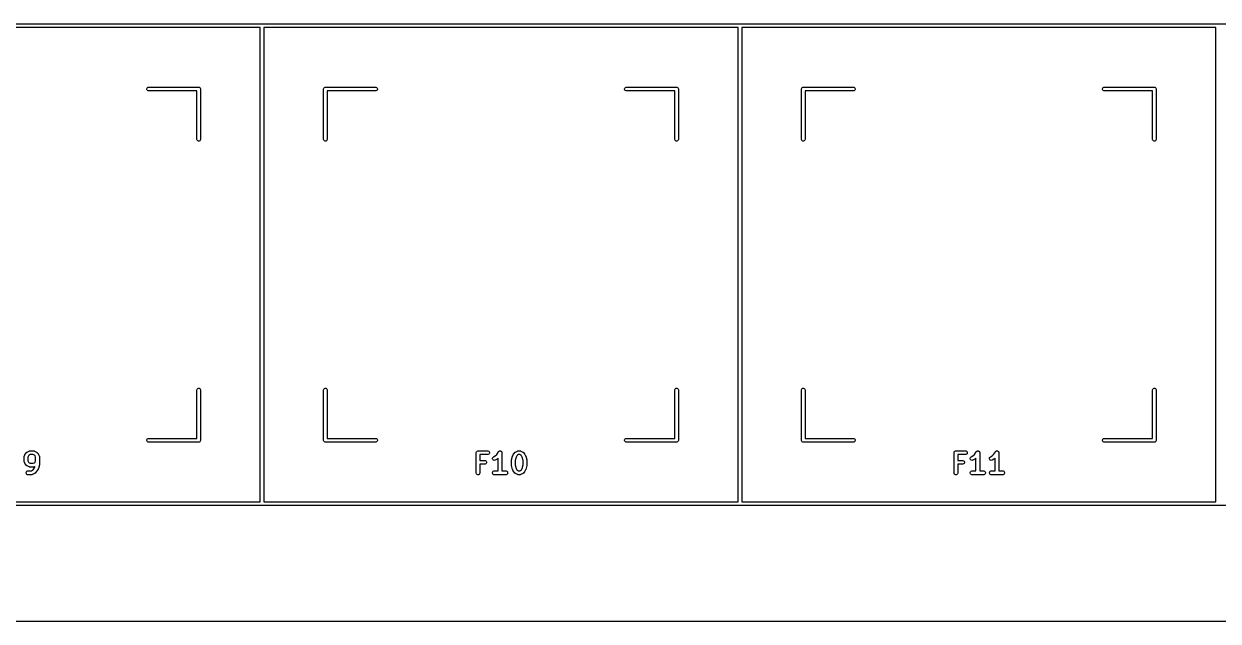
# Model space of a CAD drawing. Extents: x 48 to 353, y -180 to -61.
# Drawn here: x 229.55 to 277.17, y -84.45 to -60.64 of the extents above; entities that cross this region are included whole.
import ezdxf

# ---------------------------------------------------------------- set-up
doc = ezdxf.new("R2010")
doc.units = 0
doc.layers.add('BLACK', color=7, linetype='CONTINUOUS')

msp = doc.modelspace()

# ---------------------------------------------------------------- linework, layer by layer
at = {"layer": 'BLACK', "linetype": 'CONTINUOUS'}
for p, q in [((220, -60.6375), (239.05, -60.6375)), ((238.975, -60.7875), (220.075, -60.7875)), ((238.975, -79.6875), (238.975, -60.7875)), ((239.05, -60.6375), (258.1, -60.6375)), ((239.125, -60.7875), (239.125, -79.6875)), ((258.025, -60.7875), (239.125, -60.7875)), ((258.025, -79.6875), (258.025, -60.7875)), ((258.1, -60.6375), (277.15, -60.6375)), ((258.175, -60.7875), (258.175, -79.6875)), ((277.075, -60.7875), (258.175, -60.7875)), ((277.075, -79.6875), (277.075, -60.7875)), ((277.15, -60.6375), (296.2, -60.6375)), ((234.451441, -63.222868), (234.46264, -63.195832)), ((234.451441, -63.252132), (234.451441, -63.222868)), ((234.46264, -63.279168), (234.451441, -63.252132)), ((234.46264, -63.195832), (234.483332, -63.17514)), ((234.483332, -63.29986), (234.46264, -63.279168)), ((234.483332, -63.17514), (234.510368, -63.163941)), ((234.510368, -63.311059), (234.483332, -63.29986)), ((234.510368, -63.163941), (234.525, -63.1625)), ((234.525, -63.3125), (234.510368, -63.311059)), ((234.525, -63.1625), (236.525, -63.1625)), ((236.45, -63.3125), (234.525, -63.3125)), ((236.45, -65.2375), (236.45, -63.3125)), ((236.525, -63.1625), (236.539632, -63.163941)), ((236.539632, -63.163941), (236.566668, -63.17514)), ((236.566668, -63.17514), (236.58736, -63.195832)), ((236.58736, -63.195832), (236.598559, -63.222868)), ((236.598559, -63.222868), (236.6, -63.2375)), ((236.6, -63.2375), (236.6, -65.2375)), ((241.5, -63.2375), (241.501441, -63.222868)), ((241.5, -65.2375), (241.5, -63.2375)), ((241.501441, -63.222868), (241.51264, -63.195832)), ((241.51264, -63.195832), (241.533332, -63.17514)), ((241.533332, -63.17514), (241.560368, -63.163941)), ((241.560368, -63.163941), (241.575, -63.1625)), ((241.575, -63.1625), (243.575, -63.1625)), ((243.575, -63.3125), (241.65, -63.3125)), ((241.65, -63.3125), (241.65, -65.2375)), ((243.575, -63.1625), (243.589632, -63.163941)), ((243.589632, -63.311059), (243.575, -63.3125)), ((243.589632, -63.163941), (243.616668, -63.17514)), ((243.616668, -63.29986), (243.589632, -63.311059)), ((243.616668, -63.17514), (243.63736, -63.195832)), ((243.63736, -63.279168), (243.616668, -63.29986)), ((243.63736, -63.195832), (243.648559, -63.222868)), ((243.648559, -63.252132), (243.63736, -63.279168)), ((243.648559, -63.222868), (243.648559, -63.252132)), ((253.501441, -63.222868), (253.51264, -63.195832)), ((253.501441, -63.252132), (253.501441, -63.222868)), ((253.51264, -63.279168), (253.501441, -63.252132)), ((253.51264, -63.195832), (253.533332, -63.17514)), ((253.533332, -63.29986), (253.51264, -63.279168)), ((253.533332, -63.17514), (253.560368, -63.163941)), ((253.560368, -63.311059), (253.533332, -63.29986)), ((253.560368, -63.163941), (253.575, -63.1625)), ((253.575, -63.3125), (253.560368, -63.311059)), ((253.575, -63.1625), (255.575, -63.1625)), ((255.5, -63.3125), (253.575, -63.3125)), ((255.5, -65.2375), (255.5, -63.3125)), ((255.575, -63.1625), (255.589632, -63.163941)), ((255.589632, -63.163941), (255.616668, -63.17514)), ((255.616668, -63.17514), (255.63736, -63.195832)), ((255.63736, -63.195832), (255.648559, -63.222868)), ((255.648559, -63.222868), (255.65, -63.2375)), ((255.65, -63.2375), (255.65, -65.2375)), ((260.55, -63.2375), (260.551441, -63.222868)), ((260.55, -65.2375), (260.55, -63.2375)), ((260.551441, -63.222868), (260.56264, -63.195832)), ((260.56264, -63.195832), (260.583332, -63.17514)), ((260.583332, -63.17514), (260.610368, -63.163941)), ((260.610368, -63.163941), (260.625, -63.1625)), ((260.625, -63.1625), (262.625, -63.1625)), ((262.625, -63.3125), (260.7, -63.3125)), ((260.7, -63.3125), (260.7, -65.2375)), ((262.625, -63.1625), (262.639632, -63.163941)), ((262.639632, -63.311059), (262.625, -63.3125)), ((262.639632, -63.163941), (262.666668, -63.17514)), ((262.666668, -63.29986), (262.639632, -63.311059)), ((262.666668, -63.17514), (262.68736, -63.195832)), ((262.68736, -63.279168), (262.666668, -63.29986)), ((262.68736, -63.195832), (262.698559, -63.222868)), ((262.698559, -63.252132), (262.68736, -63.279168)), ((262.698559, -63.222868), (262.698559, -63.252132)), ((272.551441, -63.222868), (272.56264, -63.195832)), ((272.551441, -63.252132), (272.551441, -63.222868)), ((272.56264, -63.279168), (272.551441, -63.252132)), ((272.56264, -63.195832), (272.583332, -63.17514)), ((272.583332, -63.29986), (272.56264, -63.279168)), ((272.583332, -63.17514), (272.610368, -63.163941)), ((272.610368, -63.311059), (272.583332, -63.29986)), ((272.610368, -63.163941), (272.625, -63.1625)), ((272.625, -63.3125), (272.610368, -63.311059)), ((272.625, -63.1625), (274.625, -63.1625)), ((274.55, -63.3125), (272.625, -63.3125)), ((274.55, -65.2375), (274.55, -63.3125)), ((274.625, -63.1625), (274.639632, -63.163941)), ((274.639632, -63.163941), (274.666668, -63.17514)), ((274.666668, -63.17514), (274.68736, -63.195832)), ((274.68736, -63.195832), (274.698559, -63.222868)), ((274.698559, -63.222868), (274.7, -63.2375)), ((274.7, -63.2375), (274.7, -65.2375)), ((236.451441, -65.252132), (236.45, -65.2375)), ((236.46264, -65.279168), (236.451441, -65.252132)), ((236.483332, -65.29986), (236.46264, -65.279168)), ((236.510368, -65.311059), (236.483332, -65.29986)), ((236.539632, -65.311059), (236.510368, -65.311059)), ((236.566668, -65.29986), (236.539632, -65.311059)), ((236.58736, -65.279168), (236.566668, -65.29986)), ((236.598559, -65.252132), (236.58736, -65.279168)), ((236.6, -65.2375), (236.598559, -65.252132)), ((241.501441, -65.252132), (241.5, -65.2375)), ((241.51264, -65.279168), (241.501441, -65.252132)), ((241.533332, -65.29986), (241.51264, -65.279168)), ((241.560368, -65.311059), (241.533332, -65.29986)), ((241.589632, -65.311059), (241.560368, -65.311059)), ((241.616668, -65.29986), (241.589632, -65.311059)), ((241.63736, -65.279168), (241.616668, -65.29986)), ((241.648559, -65.252132), (241.63736, -65.279168)), ((241.65, -65.2375), (241.648559, -65.252132)), ((255.501441, -65.252132), (255.5, -65.2375)), ((255.51264, -65.279168), (255.501441, -65.252132)), ((255.533332, -65.29986), (255.51264, -65.279168)), ((255.560368, -65.311059), (255.533332, -65.29986)), ((255.589632, -65.311059), (255.560368, -65.311059)), ((255.616668, -65.29986), (255.589632, -65.311059)), ((255.63736, -65.279168), (255.616668, -65.29986)), ((255.648559, -65.252132), (255.63736, -65.279168)), ((255.65, -65.2375), (255.648559, -65.252132)), ((260.551441, -65.252132), (260.55, -65.2375)), ((260.56264, -65.279168), (260.551441, -65.252132)), ((260.583332, -65.29986), (260.56264, -65.279168)), ((260.610368, -65.311059), (260.583332, -65.29986)), ((260.639632, -65.311059), (260.610368, -65.311059)), ((260.666668, -65.29986), (260.639632, -65.311059)), ((260.68736, -65.279168), (260.666668, -65.29986)), ((260.698559, -65.252132), (260.68736, -65.279168)), ((260.7, -65.2375), (260.698559, -65.252132)), ((274.551441, -65.252132), (274.55, -65.2375)), ((274.56264, -65.279168), (274.551441, -65.252132)), ((274.583332, -65.29986), (274.56264, -65.279168)), ((274.610368, -65.311059), (274.583332, -65.29986)), ((274.639632, -65.311059), (274.610368, -65.311059)), ((274.666668, -65.29986), (274.639632, -65.311059)), ((274.68736, -65.279168), (274.666668, -65.29986)), ((274.698559, -65.252132), (274.68736, -65.279168)), ((274.7, -65.2375), (274.698559, -65.252132)), ((236.45, -75.2375), (236.451441, -75.222868)), ((236.451441, -75.222868), (236.46264, -75.195832)), ((236.46264, -75.195832), (236.483332, -75.17514)), ((236.483332, -75.17514), (236.510368, -75.163941)), ((236.510368, -75.163941), (236.539632, -75.163941)), ((236.539632, -75.163941), (236.566668, -75.17514)), ((236.566668, -75.17514), (236.58736, -75.195832)), ((236.58736, -75.195832), (236.598559, -75.222868)), ((236.598559, -75.222868), (236.6, -75.2375)), ((241.5, -75.2375), (241.501441, -75.222868)), ((241.501441, -75.222868), (241.51264, -75.195832)), ((241.51264, -75.195832), (241.533332, -75.17514)), ((241.533332, -75.17514), (241.560368, -75.163941)), ((241.560368, -75.163941), (241.589632, -75.163941)), ((241.589632, -75.163941), (241.616668, -75.17514)), ((241.616668, -75.17514), (241.63736, -75.195832)), ((241.63736, -75.195832), (241.648559, -75.222868)), ((241.648559, -75.222868), (241.65, -75.2375)), ((255.5, -75.2375), (255.501441, -75.222868)), ((255.501441, -75.222868), (255.51264, -75.195832)), ((255.51264, -75.195832), (255.533332, -75.17514)), ((255.533332, -75.17514), (255.560368, -75.163941)), ((255.560368, -75.163941), (255.589632, -75.163941)), ((255.589632, -75.163941), (255.616668, -75.17514)), ((255.616668, -75.17514), (255.63736, -75.195832)), ((255.63736, -75.195832), (255.648559, -75.222868)), ((255.648559, -75.222868), (255.65, -75.2375)), ((260.55, -75.2375), (260.551441, -75.222868)), ((260.551441, -75.222868), (260.56264, -75.195832)), ((260.56264, -75.195832), (260.583332, -75.17514)), ((260.583332, -75.17514), (260.610368, -75.163941)), ((260.610368, -75.163941), (260.639632, -75.163941)), ((260.639632, -75.163941), (260.666668, -75.17514)), ((260.666668, -75.17514), (260.68736, -75.195832)), ((260.68736, -75.195832), (260.698559, -75.222868)), ((260.698559, -75.222868), (260.7, -75.2375)), ((274.55, -75.2375), (274.551441, -75.222868)), ((274.551441, -75.222868), (274.56264, -75.195832)), ((274.56264, -75.195832), (274.583332, -75.17514)), ((274.583332, -75.17514), (274.610368, -75.163941)), ((274.610368, -75.163941), (274.639632, -75.163941)), ((274.639632, -75.163941), (274.666668, -75.17514)), ((274.666668, -75.17514), (274.68736, -75.195832)), ((274.68736, -75.195832), (274.698559, -75.222868)), ((274.698559, -75.222868), (274.7, -75.2375)), ((236.45, -77.1625), (236.45, -75.2375)), ((236.6, -75.2375), (236.6, -77.2375)), ((241.5, -77.2375), (241.5, -75.2375)), ((241.65, -75.2375), (241.65, -77.1625)), ((255.5, -77.1625), (255.5, -75.2375)), ((255.65, -75.2375), (255.65, -77.2375)), ((260.55, -77.2375), (260.55, -75.2375)), ((260.7, -75.2375), (260.7, -77.1625)), ((274.55, -77.1625), (274.55, -75.2375)), ((274.7, -75.2375), (274.7, -77.2375)), ((234.451441, -77.222868), (234.46264, -77.195832)), ((234.451441, -77.252132), (234.451441, -77.222868)), ((234.46264, -77.279168), (234.451441, -77.252132)), ((234.46264, -77.195832), (234.483332, -77.17514)), ((234.483332, -77.29986), (234.46264, -77.279168)), ((234.483332, -77.17514), (234.510368, -77.163941)), ((234.510368, -77.311059), (234.483332, -77.29986)), ((234.510368, -77.163941), (234.525, -77.1625)), ((234.525, -77.3125), (234.510368, -77.311059)), ((234.525, -77.1625), (236.45, -77.1625)), ((236.525, -77.3125), (234.525, -77.3125)), ((236.539632, -77.311059), (236.525, -77.3125)), ((236.566668, -77.29986), (236.539632, -77.311059)), ((236.58736, -77.279168), (236.566668, -77.29986)), ((236.598559, -77.252132), (236.58736, -77.279168)), ((236.6, -77.2375), (236.598559, -77.252132)), ((241.501441, -77.252132), (241.5, -77.2375)), ((241.51264, -77.279168), (241.501441, -77.252132)), ((241.533332, -77.29986), (241.51264, -77.279168)), ((241.560368, -77.311059), (241.533332, -77.29986)), ((241.575, -77.3125), (241.560368, -77.311059)), ((243.575, -77.3125), (241.575, -77.3125)), ((241.65, -77.1625), (243.575, -77.1625)), ((243.575, -77.1625), (243.589632, -77.163941)), ((243.589632, -77.311059), (243.575, -77.3125)), ((243.589632, -77.163941), (243.616668, -77.17514)), ((243.616668, -77.29986), (243.589632, -77.311059)), ((243.616668, -77.17514), (243.63736, -77.195832)), ((243.63736, -77.279168), (243.616668, -77.29986)), ((243.63736, -77.195832), (243.648559, -77.222868)), ((243.648559, -77.252132), (243.63736, -77.279168)), ((243.648559, -77.222868), (243.648559, -77.252132)), ((253.501441, -77.222868), (253.51264, -77.195832)), ((253.501441, -77.252132), (253.501441, -77.222868)), ((253.51264, -77.279168), (253.501441, -77.252132)), ((253.51264, -77.195832), (253.533332, -77.17514)), ((253.533332, -77.29986), (253.51264, -77.279168)), ((253.533332, -77.17514), (253.560368, -77.163941)), ((253.560368, -77.311059), (253.533332, -77.29986)), ((253.560368, -77.163941), (253.575, -77.1625)), ((253.575, -77.3125), (253.560368, -77.311059)), ((253.575, -77.1625), (255.5, -77.1625)), ((255.575, -77.3125), (253.575, -77.3125)), ((255.589632, -77.311059), (255.575, -77.3125)), ((255.616668, -77.29986), (255.589632, -77.311059)), ((255.63736, -77.279168), (255.616668, -77.29986)), ((255.648559, -77.252132), (255.63736, -77.279168)), ((255.65, -77.2375), (255.648559, -77.252132)), ((260.551441, -77.252132), (260.55, -77.2375)), ((260.56264, -77.279168), (260.551441, -77.252132)), ((260.583332, -77.29986), (260.56264, -77.279168)), ((260.610368, -77.311059), (260.583332, -77.29986)), ((260.625, -77.3125), (260.610368, -77.311059)), ((262.625, -77.3125), (260.625, -77.3125)), ((260.7, -77.1625), (262.625, -77.1625)), ((262.625, -77.1625), (262.639632, -77.163941)), ((262.639632, -77.311059), (262.625, -77.3125)), ((262.639632, -77.163941), (262.666668, -77.17514)), ((262.666668, -77.29986), (262.639632, -77.311059)), ((262.666668, -77.17514), (262.68736, -77.195832)), ((262.68736, -77.279168), (262.666668, -77.29986)), ((262.68736, -77.195832), (262.698559, -77.222868)), ((262.698559, -77.252132), (262.68736, -77.279168)), ((262.698559, -77.222868), (262.698559, -77.252132)), ((272.551441, -77.222868), (272.56264, -77.195832)), ((272.551441, -77.252132), (272.551441, -77.222868)), ((272.56264, -77.279168), (272.551441, -77.252132)), ((272.56264, -77.195832), (272.583332, -77.17514)), ((272.583332, -77.29986), (272.56264, -77.279168)), ((272.583332, -77.17514), (272.610368, -77.163941)), ((272.610368, -77.311059), (272.583332, -77.29986)), ((272.610368, -77.163941), (272.625, -77.1625)), ((272.625, -77.3125), (272.610368, -77.311059)), ((272.625, -77.1625), (274.55, -77.1625)), ((274.625, -77.3125), (272.625, -77.3125)), ((274.639632, -77.311059), (274.625, -77.3125)), ((274.666668, -77.29986), (274.639632, -77.311059)), ((274.68736, -77.279168), (274.666668, -77.29986)), ((274.698559, -77.252132), (274.68736, -77.279168)), ((274.7, -77.2375), (274.698559, -77.252132)), ((229.564285, -77.889676), (229.565726, -77.875044)), ((229.564285, -78.080152), (229.564285, -77.889676)), ((229.565726, -78.094784), (229.564285, -78.080152)), ((229.565726, -77.875044), (229.566756, -77.872555)), ((229.566756, -77.872555), (229.566948, -77.869866)), ((229.566948, -77.869866), (229.572203, -77.856135)), ((229.572203, -77.856135), (229.610299, -77.779944)), ((229.610299, -77.779944), (229.614262, -77.773647)), ((229.614262, -77.773647), (229.615021, -77.771817)), ((229.615021, -77.771817), (229.616712, -77.769755)), ((229.616712, -77.769755), (229.618132, -77.767501)), ((229.618132, -77.767501), (229.619627, -77.766204)), ((229.619627, -77.766204), (229.624348, -77.760452)), ((229.624348, -77.760452), (229.662443, -77.722357)), ((229.662443, -77.722357), (229.668192, -77.717638)), ((229.668192, -77.717638), (229.669492, -77.71614)), ((229.669492, -77.71614), (229.671751, -77.714718)), ((229.671751, -77.714718), (229.673808, -77.71303)), ((229.673808, -77.71303), (229.675635, -77.712272)), ((229.675635, -77.712272), (229.681935, -77.708308)), ((229.681935, -77.708308), (229.758125, -77.670213)), ((229.73902, -77.857911), (229.714285, -77.907381)), ((229.714285, -77.907381), (229.714285, -78.062446)), ((229.714285, -78.062446), (229.739019, -78.111914)), ((229.759903, -77.837029), (229.73902, -77.857911)), ((229.758125, -77.670213), (229.771857, -77.664958)), ((229.809371, -77.812295), (229.759903, -77.837029)), ((229.771857, -77.664958), (229.774544, -77.664767)), ((229.774544, -77.664767), (229.777034, -77.663736)), ((229.777034, -77.663736), (229.791666, -77.662295)), ((229.791666, -77.662295), (229.944047, -77.662295)), ((229.926342, -77.812295), (229.809371, -77.812295)), ((229.975811, -77.837029), (229.926342, -77.812295)), ((229.944047, -77.662295), (229.958679, -77.663736)), ((229.958679, -77.663736), (229.961168, -77.664767)), ((229.961168, -77.664767), (229.963856, -77.664958)), ((229.963856, -77.664958), (229.977588, -77.670213)), ((229.996693, -77.857911), (229.975811, -77.837029)), ((229.977588, -77.670213), (230.053779, -77.708308)), ((230.021428, -77.90738), (229.996693, -77.857911)), ((229.996693, -78.111915), (230.021428, -78.062447)), ((230.021428, -78.062447), (230.021428, -77.90738)), ((230.053779, -77.708308), (230.060078, -77.712272)), ((230.060078, -77.712272), (230.061906, -77.71303)), ((230.061906, -77.71303), (230.063962, -77.714718)), ((230.063962, -77.714718), (230.066222, -77.71614)), ((230.066222, -77.71614), (230.067521, -77.717638)), ((230.067521, -77.717638), (230.073271, -77.722357)), ((230.073271, -77.722357), (230.111366, -77.760452)), ((230.111366, -77.760452), (230.116084, -77.766201)), ((230.116084, -77.766201), (230.117583, -77.767501)), ((230.117583, -77.767501), (230.119004, -77.76976)), ((230.119004, -77.76976), (230.120693, -77.771817)), ((230.120693, -77.771817), (230.12145, -77.773644)), ((230.12145, -77.773644), (230.125415, -77.779944)), ((230.125415, -77.779944), (230.16351, -77.856135)), ((230.16351, -77.856135), (230.168765, -77.869867)), ((230.168765, -77.869867), (230.168955, -77.872554)), ((230.168955, -77.872554), (230.169987, -77.875044)), ((230.169987, -77.875044), (230.171428, -77.889676)), ((230.171428, -77.889676), (230.171428, -78.194438)), ((247.585714, -77.737295), (247.587155, -77.722663)), ((247.585714, -78.537295), (247.585714, -77.737295)), ((247.587155, -77.722663), (247.598354, -77.695627)), ((247.598354, -77.695627), (247.619046, -77.674935)), ((247.619046, -77.674935), (247.646082, -77.663736)), ((247.646082, -77.663736), (247.660714, -77.662295)), ((247.660714, -77.662295), (248.041666, -77.662295)), ((248.041666, -77.812295), (247.735714, -77.812295)), ((247.735714, -77.812295), (247.735714, -78.043247)), ((247.735714, -78.043247), (247.92738, -78.043247)), ((247.92738, -78.043247), (247.942012, -78.044688)), ((247.942012, -78.044688), (247.969048, -78.055887)), ((247.969048, -78.055887), (247.98974, -78.076579)), ((247.98974, -78.076579), (248.000939, -78.103615)), ((248.041666, -77.662295), (248.056298, -77.663736)), ((248.056298, -77.810854), (248.041666, -77.812295)), ((248.056298, -77.663736), (248.083334, -77.674935)), ((248.083334, -77.799655), (248.056298, -77.810854)), ((248.083334, -77.674935), (248.104026, -77.695627)), ((248.104026, -77.778963), (248.083334, -77.799655)), ((248.104026, -77.695627), (248.115225, -77.722663)), ((248.115225, -77.751927), (248.104026, -77.778963)), ((248.115225, -77.722663), (248.115225, -77.751927)), ((248.233921, -77.956485), (248.243175, -77.928724)), ((248.235995, -77.985675), (248.233921, -77.956485)), ((248.249082, -78.01185), (248.235995, -77.985675)), ((248.243175, -77.928724), (248.262348, -77.906616)), ((248.27119, -78.031023), (248.249082, -78.01185)), ((248.262348, -77.906616), (248.274791, -77.898784)), ((248.298951, -78.040277), (248.27119, -78.031023)), ((248.274791, -77.898784), (248.340095, -77.866131)), ((248.328141, -78.038203), (248.298951, -78.040277)), ((248.341873, -78.032948), (248.328141, -78.038203)), ((248.340095, -77.866131), (248.402427, -77.8038)), ((248.418064, -77.994853), (248.341873, -78.032948)), ((248.402427, -77.8038), (248.4745, -77.695692)), ((248.424363, -77.990888), (248.418064, -77.994853)), ((248.426191, -77.990131), (248.424363, -77.990888)), ((248.428247, -77.988442), (248.426191, -77.990131)), ((248.430507, -77.987021), (248.428247, -77.988442)), ((248.431806, -77.985522), (248.430507, -77.987021)), ((248.437556, -77.980804), (248.431806, -77.985522)), ((248.461904, -77.956455), (248.437556, -77.980804)), ((248.461904, -78.462295), (248.461904, -77.956455)), ((248.4745, -77.695692), (248.474534, -77.695649)), ((248.474534, -77.695649), (248.474544, -77.695627)), ((248.474544, -77.695627), (248.474595, -77.695575)), ((248.474595, -77.695575), (248.483816, -77.684317)), ((248.483816, -77.684317), (248.489985, -77.680185)), ((248.489985, -77.680185), (248.495236, -77.674935)), ((248.495236, -77.674935), (248.502025, -77.672122)), ((248.502025, -77.672122), (248.508131, -77.668034)), ((248.508131, -77.668034), (248.515411, -77.666577)), ((248.515411, -77.666577), (248.522272, -77.663736)), ((248.522272, -77.663736), (248.529621, -77.663736)), ((248.529621, -77.663736), (248.536826, -77.662295)), ((248.536826, -77.662295), (248.54411, -77.663736)), ((248.54411, -77.663736), (248.551536, -77.663736)), ((248.551536, -77.663736), (248.558324, -77.666547)), ((248.558324, -77.666547), (248.565533, -77.667974)), ((248.565533, -77.667974), (248.571711, -77.672093)), ((248.571711, -77.672093), (248.578572, -77.674935)), ((248.578572, -77.674935), (248.583767, -77.68013)), ((248.583767, -77.68013), (248.589882, -77.684207)), ((248.589882, -77.684207), (248.594013, -77.690376)), ((248.594013, -77.690376), (248.599264, -77.695627)), ((248.599264, -77.695627), (248.602076, -77.702416)), ((248.602076, -77.702416), (248.606165, -77.708522)), ((248.606165, -77.708522), (248.607621, -77.715802)), ((248.607621, -77.715802), (248.610463, -77.722663)), ((248.610463, -77.722663), (248.611888, -77.737141)), ((248.611888, -77.737141), (248.611904, -77.737217)), ((248.611904, -77.737217), (248.611898, -77.737242)), ((248.611898, -77.737242), (248.611904, -77.737295)), ((248.611904, -77.737295), (248.611904, -78.462295)), ((248.995237, -78.042057), (248.995488, -78.039503)), ((248.995237, -78.232533), (248.995237, -78.042057)), ((248.995326, -78.038411), (248.996135, -78.032936)), ((248.995488, -78.039503), (248.995326, -78.038411)), ((248.996135, -78.032936), (248.996678, -78.027425)), ((248.996678, -78.027425), (248.9971, -78.026404)), ((248.9971, -78.026404), (248.997476, -78.023866)), ((248.997476, -78.023866), (249.035572, -77.871485)), ((249.035572, -77.871485), (249.035957, -77.870405)), ((249.035957, -77.870405), (249.035996, -77.869867)), ((249.035996, -77.869867), (249.03832, -77.863791)), ((249.03832, -77.863791), (249.040519, -77.85764)), ((249.040519, -77.85764), (249.040841, -77.857204)), ((249.040841, -77.857204), (249.041251, -77.856135)), ((249.041251, -77.856135), (249.079346, -77.779944)), ((249.079346, -77.779944), (249.08331, -77.773644)), ((249.08331, -77.773644), (249.084068, -77.771817)), ((249.084068, -77.771817), (249.085756, -77.76976)), ((249.085756, -77.76976), (249.087178, -77.767501)), ((249.087178, -77.767501), (249.088676, -77.766201)), ((249.088676, -77.766201), (249.093395, -77.760452)), ((249.093395, -77.760452), (249.13149, -77.722357)), ((249.13149, -77.722357), (249.137239, -77.717638)), ((249.137239, -77.717638), (249.138539, -77.71614)), ((249.138539, -77.71614), (249.140798, -77.714718)), ((249.140798, -77.714718), (249.142855, -77.71303)), ((249.142855, -77.71303), (249.144682, -77.712272)), ((249.144682, -77.712272), (249.150982, -77.708308)), ((249.179097, -77.915851), (249.145237, -78.051292)), ((249.145237, -78.051292), (249.145237, -78.223297)), ((249.150982, -77.708308), (249.227173, -77.670213)), ((249.208067, -77.857911), (249.179097, -77.915851)), ((249.228949, -77.837029), (249.208067, -77.857911)), ((249.227173, -77.670213), (249.240905, -77.664958)), ((249.278419, -77.812295), (249.228949, -77.837029)), ((249.240905, -77.664958), (249.243592, -77.664767)), ((249.243592, -77.664767), (249.246082, -77.663736)), ((249.246082, -77.663736), (249.260714, -77.662295)), ((249.260714, -77.662295), (249.336904, -77.662295)), ((249.319199, -77.812295), (249.278419, -77.812295)), ((249.368668, -77.837029), (249.319199, -77.812295)), ((249.336904, -77.662295), (249.351536, -77.663736)), ((249.351536, -77.663736), (249.354025, -77.664767)), ((249.354025, -77.664767), (249.356713, -77.664958)), ((249.356713, -77.664958), (249.370445, -77.670213)), ((249.38955, -77.857911), (249.368668, -77.837029)), ((249.370445, -77.670213), (249.446636, -77.708308)), ((249.41852, -77.915851), (249.38955, -77.857911)), ((249.45238, -78.05129), (249.41852, -77.915851)), ((249.446636, -77.708308), (249.452935, -77.712272)), ((249.45238, -78.223299), (249.45238, -78.05129)), ((249.452935, -77.712272), (249.454763, -77.71303)), ((249.454763, -77.71303), (249.456819, -77.714718)), ((249.456819, -77.714718), (249.459079, -77.71614)), ((249.459079, -77.71614), (249.460378, -77.717638)), ((249.460378, -77.717638), (249.466128, -77.722357)), ((249.466128, -77.722357), (249.504223, -77.760452)), ((249.504223, -77.760452), (249.508941, -77.766201)), ((249.508941, -77.766201), (249.51044, -77.767501)), ((249.51044, -77.767501), (249.511861, -77.76976)), ((249.511861, -77.76976), (249.51355, -77.771817)), ((249.51355, -77.771817), (249.514307, -77.773644)), ((249.514307, -77.773644), (249.518272, -77.779944)), ((249.518272, -77.779944), (249.556367, -77.856135)), ((249.556367, -77.856135), (249.556776, -77.857204)), ((249.556776, -77.857204), (249.557099, -77.85764)), ((249.557099, -77.85764), (249.559294, -77.863785)), ((249.559294, -77.863785), (249.561622, -77.869867)), ((249.561622, -77.869867), (249.56166, -77.870406)), ((249.56166, -77.870406), (249.562046, -77.871486)), ((249.562046, -77.871486), (249.600141, -78.023867)), ((249.600141, -78.023867), (249.600516, -78.026404)), ((249.600516, -78.026404), (249.600939, -78.027425)), ((249.600939, -78.027425), (249.60148, -78.032927)), ((249.60148, -78.032927), (249.602292, -78.038412)), ((249.602292, -78.038412), (249.602128, -78.039507)), ((249.602128, -78.039507), (249.60238, -78.042057)), ((249.60238, -78.042057), (249.60238, -78.232533)), ((266.635714, -77.737295), (266.637155, -77.722663)), ((266.635714, -78.537295), (266.635714, -77.737295)), ((266.637155, -77.722663), (266.648354, -77.695627)), ((266.648354, -77.695627), (266.669046, -77.674935)), ((266.669046, -77.674935), (266.696082, -77.663736)), ((266.696082, -77.663736), (266.710714, -77.662295)), ((266.710714, -77.662295), (267.091666, -77.662295)), ((267.091666, -77.812295), (266.785714, -77.812295)), ((266.785714, -77.812295), (266.785714, -78.043247)), ((266.785714, -78.043247), (266.97738, -78.043247)), ((266.97738, -78.043247), (266.992012, -78.044688)), ((266.992012, -78.044688), (267.019048, -78.055887)), ((267.019048, -78.055887), (267.03974, -78.076579)), ((267.03974, -78.076579), (267.050939, -78.103615)), ((267.091666, -77.662295), (267.106298, -77.663736)), ((267.106298, -77.810854), (267.091666, -77.812295)), ((267.106298, -77.663736), (267.133334, -77.674935)), ((267.133334, -77.799655), (267.106298, -77.810854)), ((267.133334, -77.674935), (267.154026, -77.695627)), ((267.154026, -77.778963), (267.133334, -77.799655)), ((267.154026, -77.695627), (267.165225, -77.722663)), ((267.165225, -77.751927), (267.154026, -77.778963)), ((267.165225, -77.722663), (267.165225, -77.751927)), ((267.283921, -77.956485), (267.293175, -77.928724)), ((267.285995, -77.985675), (267.283921, -77.956485)), ((267.299082, -78.01185), (267.285995, -77.985675)), ((267.293175, -77.928724), (267.312348, -77.906616)), ((267.32119, -78.031023), (267.299082, -78.01185)), ((267.312348, -77.906616), (267.324791, -77.898784)), ((267.348951, -78.040277), (267.32119, -78.031023)), ((267.324791, -77.898784), (267.390095, -77.866131)), ((267.378141, -78.038203), (267.348951, -78.040277)), ((267.391873, -78.032948), (267.378141, -78.038203)), ((267.390095, -77.866131), (267.452427, -77.8038)), ((267.468064, -77.994853), (267.391873, -78.032948)), ((267.452427, -77.8038), (267.5245, -77.695692)), ((267.474363, -77.990888), (267.468064, -77.994853)), ((267.476191, -77.990131), (267.474363, -77.990888)), ((267.478247, -77.988442), (267.476191, -77.990131)), ((267.480507, -77.987021), (267.478247, -77.988442)), ((267.481806, -77.985522), (267.480507, -77.987021)), ((267.487556, -77.980804), (267.481806, -77.985522)), ((267.511904, -77.956455), (267.487556, -77.980804)), ((267.511904, -78.462295), (267.511904, -77.956455)), ((267.5245, -77.695692), (267.524534, -77.695649)), ((267.524534, -77.695649), (267.524544, -77.695627)), ((267.524544, -77.695627), (267.524595, -77.695575)), ((267.524595, -77.695575), (267.533816, -77.684317)), ((267.533816, -77.684317), (267.539985, -77.680185)), ((267.539985, -77.680185), (267.545236, -77.674935)), ((267.545236, -77.674935), (267.552025, -77.672122)), ((267.552025, -77.672122), (267.558131, -77.668034)), ((267.558131, -77.668034), (267.565411, -77.666577)), ((267.565411, -77.666577), (267.572272, -77.663736)), ((267.572272, -77.663736), (267.579621, -77.663736)), ((267.579621, -77.663736), (267.586826, -77.662295)), ((267.586826, -77.662295), (267.59411, -77.663736)), ((267.59411, -77.663736), (267.601536, -77.663736)), ((267.601536, -77.663736), (267.608324, -77.666547)), ((267.608324, -77.666547), (267.615533, -77.667974)), ((267.615533, -77.667974), (267.621711, -77.672093)), ((267.621711, -77.672093), (267.628572, -77.674935)), ((267.628572, -77.674935), (267.633767, -77.68013)), ((267.633767, -77.68013), (267.639882, -77.684207)), ((267.639882, -77.684207), (267.644013, -77.690376)), ((267.644013, -77.690376), (267.649264, -77.695627)), ((267.649264, -77.695627), (267.652076, -77.702416)), ((267.652076, -77.702416), (267.656165, -77.708522)), ((267.656165, -77.708522), (267.657621, -77.715802)), ((267.657621, -77.715802), (267.660463, -77.722663)), ((267.660463, -77.722663), (267.661888, -77.737141)), ((267.661888, -77.737141), (267.661904, -77.737217)), ((267.661904, -77.737217), (267.661898, -77.737242)), ((267.661898, -77.737242), (267.661904, -77.737295)), ((267.661904, -77.737295), (267.661904, -78.462295)), ((268.045826, -77.956485), (268.05508, -77.928724)), ((268.0479, -77.985675), (268.045826, -77.956485)), ((268.060987, -78.01185), (268.0479, -77.985675)), ((268.05508, -77.928724), (268.074253, -77.906616)), ((268.083095, -78.031023), (268.060987, -78.01185)), ((268.074253, -77.906616), (268.086696, -77.898784)), ((268.110856, -78.040277), (268.083095, -78.031023)), ((268.086696, -77.898784), (268.152, -77.866131)), ((268.140046, -78.038203), (268.110856, -78.040277)), ((268.153778, -78.032948), (268.140046, -78.038203)), ((268.152, -77.866131), (268.214332, -77.8038)), ((268.229969, -77.994853), (268.153778, -78.032948)), ((268.214332, -77.8038), (268.286405, -77.695692)), ((268.236268, -77.990888), (268.229969, -77.994853)), ((268.238096, -77.990131), (268.236268, -77.990888)), ((268.240152, -77.988442), (268.238096, -77.990131)), ((268.242412, -77.987021), (268.240152, -77.988442)), ((268.243711, -77.985522), (268.242412, -77.987021)), ((268.249461, -77.980804), (268.243711, -77.985522)), ((268.273809, -77.956455), (268.249461, -77.980804)), ((268.273809, -78.462295), (268.273809, -77.956455)), ((268.286405, -77.695692), (268.286439, -77.695649)), ((268.286439, -77.695649), (268.286449, -77.695627)), ((268.286449, -77.695627), (268.2865, -77.695575)), ((268.2865, -77.695575), (268.295721, -77.684317)), ((268.295721, -77.684317), (268.30189, -77.680185)), ((268.30189, -77.680185), (268.307141, -77.674935)), ((268.307141, -77.674935), (268.31393, -77.672122)), ((268.31393, -77.672122), (268.320036, -77.668034)), ((268.320036, -77.668034), (268.327316, -77.666577)), ((268.327316, -77.666577), (268.334177, -77.663736)), ((268.334177, -77.663736), (268.341526, -77.663736)), ((268.341526, -77.663736), (268.348731, -77.662295)), ((268.348731, -77.662295), (268.356015, -77.663736)), ((268.356015, -77.663736), (268.363441, -77.663736)), ((268.363441, -77.663736), (268.370229, -77.666547)), ((268.370229, -77.666547), (268.377438, -77.667974)), ((268.377438, -77.667974), (268.383616, -77.672093)), ((268.383616, -77.672093), (268.390477, -77.674935)), ((268.390477, -77.674935), (268.395672, -77.68013)), ((268.395672, -77.68013), (268.401787, -77.684207)), ((268.401787, -77.684207), (268.405918, -77.690376)), ((268.405918, -77.690376), (268.411169, -77.695627)), ((268.411169, -77.695627), (268.413981, -77.702416)), ((268.413981, -77.702416), (268.41807, -77.708522)), ((268.41807, -77.708522), (268.419526, -77.715802)), ((268.419526, -77.715802), (268.422368, -77.722663)), ((268.422368, -77.722663), (268.423793, -77.737141)), ((268.423793, -77.737141), (268.423809, -77.737217)), ((268.423809, -77.737217), (268.423803, -77.737242)), ((268.423803, -77.737242), (268.423809, -77.737295)), ((268.423809, -77.737295), (268.423809, -78.462295)), ((229.566756, -78.097272), (229.565726, -78.094784)), ((229.566948, -78.099962), (229.566756, -78.097272)), ((229.572203, -78.113694), (229.566948, -78.099962)), ((229.610299, -78.189883), (229.572203, -78.113694)), ((229.614261, -78.196177), (229.610299, -78.189883)), ((229.61502, -78.198009), (229.614261, -78.196177)), ((229.616713, -78.200072), (229.61502, -78.198009)), ((229.618132, -78.202326), (229.616713, -78.200072)), ((229.619626, -78.203622), (229.618132, -78.202326)), ((229.624347, -78.209374), (229.619626, -78.203622)), ((229.662442, -78.24747), (229.624347, -78.209374)), ((229.641917, -78.522663), (229.653116, -78.495627)), ((229.641917, -78.551927), (229.641917, -78.522663)), ((229.653116, -78.578963), (229.641917, -78.551927)), ((229.653116, -78.495627), (229.673808, -78.474935)), ((229.668193, -78.25219), (229.662442, -78.24747)), ((229.669492, -78.253688), (229.668193, -78.25219)), ((229.671747, -78.255107), (229.669492, -78.253688)), ((229.673807, -78.256798), (229.671747, -78.255107)), ((229.675637, -78.257556), (229.673807, -78.256798)), ((229.673808, -78.474935), (229.700844, -78.463736)), ((229.681935, -78.26152), (229.675637, -78.257556)), ((229.758125, -78.299615), (229.681935, -78.26152)), ((229.700844, -78.463736), (229.715476, -78.462295)), ((229.715476, -78.462295), (229.850152, -78.462295)), ((229.739019, -78.111914), (229.759903, -78.132799)), ((229.771857, -78.30487), (229.758125, -78.299615)), ((229.759903, -78.132799), (229.809371, -78.157533)), ((229.774544, -78.30506), (229.771857, -78.30487)), ((229.777034, -78.306092), (229.774544, -78.30506)), ((229.791666, -78.307533), (229.777034, -78.306092)), ((229.944047, -78.307533), (229.791666, -78.307533)), ((229.809371, -78.157533), (229.926342, -78.157533)), ((229.850152, -78.462295), (229.89962, -78.437561)), ((229.89962, -78.437561), (229.923857, -78.413323)), ((229.923857, -78.413323), (229.988722, -78.316026)), ((229.926342, -78.157533), (229.97581, -78.132799)), ((229.958679, -78.306092), (229.944047, -78.307533)), ((229.961168, -78.30506), (229.958679, -78.306092)), ((229.963856, -78.30487), (229.961168, -78.30506)), ((229.977588, -78.299615), (229.963856, -78.30487)), ((229.97581, -78.132799), (229.996693, -78.111915)), ((229.995002, -78.290908), (229.977588, -78.299615)), ((229.987771, -78.559871), (229.985715, -78.56156)), ((229.990031, -78.55845), (229.987771, -78.559871)), ((229.988722, -78.316026), (229.995002, -78.290908)), ((229.99133, -78.556951), (229.990031, -78.55845)), ((229.99708, -78.552233), (229.99133, -78.556951)), ((230.035176, -78.514137), (229.99708, -78.552233)), ((230.035209, -78.514096), (230.035176, -78.514137)), ((230.035231, -78.514082), (230.035209, -78.514096)), ((230.039775, -78.508532), (230.035231, -78.514082)), ((230.044504, -78.502772), (230.039775, -78.508532)), ((230.044514, -78.502746), (230.044504, -78.502772)), ((230.044547, -78.502707), (230.044514, -78.502746)), ((230.120737, -78.388422), (230.044547, -78.502707)), ((230.125043, -78.380343), (230.120737, -78.388422)), ((230.126147, -78.378855), (230.125043, -78.380343)), ((230.126775, -78.377095), (230.126147, -78.378855)), ((230.127654, -78.375448), (230.126775, -78.377095)), ((230.128013, -78.373631), (230.127654, -78.375448)), ((230.131094, -78.365009), (230.128013, -78.373631)), ((230.169189, -78.212628), (230.131094, -78.365009)), ((230.169564, -78.21009), (230.169189, -78.212628)), ((230.169987, -78.20907), (230.169564, -78.21009)), ((230.170528, -78.203567), (230.169987, -78.20907)), ((230.17134, -78.198083), (230.170528, -78.203567)), ((230.171428, -78.194438), (230.171176, -78.196987)), ((230.171176, -78.196987), (230.17134, -78.198083)), ((247.587155, -78.551927), (247.585714, -78.537295)), ((247.598354, -78.578963), (247.587155, -78.551927)), ((247.734273, -78.551927), (247.723074, -78.578963)), ((247.735714, -78.537295), (247.734273, -78.551927)), ((247.92738, -78.193247), (247.735714, -78.193247)), ((247.735714, -78.193247), (247.735714, -78.537295)), ((247.942012, -78.191806), (247.92738, -78.193247)), ((247.969048, -78.180607), (247.942012, -78.191806)), ((247.98974, -78.159915), (247.969048, -78.180607)), ((248.000939, -78.132879), (247.98974, -78.159915)), ((248.000939, -78.103615), (248.000939, -78.132879)), ((248.234773, -78.522663), (248.245972, -78.495627)), ((248.234773, -78.551927), (248.234773, -78.522663)), ((248.245972, -78.578963), (248.234773, -78.551927)), ((248.245972, -78.495627), (248.266664, -78.474935)), ((248.266664, -78.474935), (248.2937, -78.463736)), ((248.2937, -78.463736), (248.308332, -78.462295)), ((248.308332, -78.462295), (248.461904, -78.462295)), ((248.611904, -78.462295), (248.765475, -78.462295)), ((248.765475, -78.462295), (248.780107, -78.463736)), ((248.780107, -78.463736), (248.807143, -78.474935)), ((248.807143, -78.474935), (248.827835, -78.495627)), ((248.827835, -78.495627), (248.839034, -78.522663)), ((248.839034, -78.551927), (248.827835, -78.578963)), ((248.839034, -78.522663), (248.839034, -78.551927)), ((248.995488, -78.235086), (248.995237, -78.232533)), ((248.995326, -78.236179), (248.995488, -78.235086)), ((248.996135, -78.241653), (248.995326, -78.236179)), ((248.996678, -78.247165), (248.996135, -78.241653)), ((248.9971, -78.248185), (248.996678, -78.247165)), ((248.997476, -78.250724), (248.9971, -78.248185)), ((249.035572, -78.403105), (248.997476, -78.250724)), ((249.035957, -78.404184), (249.035572, -78.403105)), ((249.035996, -78.404723), (249.035957, -78.404184)), ((249.03832, -78.410798), (249.035996, -78.404723)), ((249.040519, -78.41695), (249.03832, -78.410798)), ((249.040841, -78.417385), (249.040519, -78.41695)), ((249.041251, -78.418455), (249.040841, -78.417385)), ((249.079346, -78.494645), (249.041251, -78.418455)), ((249.083309, -78.500941), (249.079346, -78.494645)), ((249.084067, -78.502771), (249.083309, -78.500941)), ((249.085756, -78.504829), (249.084067, -78.502771)), ((249.087178, -78.507088), (249.085756, -78.504829)), ((249.088676, -78.508387), (249.087178, -78.507088)), ((249.093394, -78.514136), (249.088676, -78.508387)), ((249.131489, -78.552232), (249.093394, -78.514136)), ((249.13724, -78.556952), (249.131489, -78.552232)), ((249.138539, -78.55845), (249.13724, -78.556952)), ((249.140794, -78.559869), (249.138539, -78.55845)), ((249.142854, -78.56156), (249.140794, -78.559869)), ((249.145237, -78.223297), (249.179097, -78.358737)), ((249.179097, -78.358737), (249.208067, -78.416677)), ((249.208067, -78.416677), (249.22895, -78.437561)), ((249.22895, -78.437561), (249.278419, -78.462295)), ((249.278419, -78.462295), (249.319199, -78.462295)), ((249.319199, -78.462295), (249.368667, -78.437561)), ((249.368667, -78.437561), (249.38955, -78.416677)), ((249.38955, -78.416677), (249.41852, -78.358738)), ((249.41852, -78.358738), (249.45238, -78.223299)), ((249.456819, -78.559872), (249.454763, -78.56156)), ((249.459079, -78.55845), (249.456819, -78.559872)), ((249.460379, -78.55695), (249.459079, -78.55845)), ((249.466129, -78.552232), (249.460379, -78.55695)), ((249.504224, -78.514136), (249.466129, -78.552232)), ((249.508941, -78.508387), (249.504224, -78.514136)), ((249.51044, -78.507088), (249.508941, -78.508387)), ((249.511861, -78.504829), (249.51044, -78.507088)), ((249.513551, -78.502771), (249.511861, -78.504829)), ((249.514308, -78.500941), (249.513551, -78.502771)), ((249.518272, -78.494645), (249.514308, -78.500941)), ((249.556367, -78.418455), (249.518272, -78.494645)), ((249.556776, -78.417385), (249.556367, -78.418455)), ((249.557099, -78.41695), (249.556776, -78.417385)), ((249.559294, -78.410804), (249.557099, -78.41695)), ((249.561622, -78.404723), (249.559294, -78.410804)), ((249.56166, -78.404183), (249.561622, -78.404723)), ((249.562046, -78.403104), (249.56166, -78.404183)), ((249.600141, -78.250723), (249.562046, -78.403104)), ((249.600516, -78.248185), (249.600141, -78.250723)), ((249.600939, -78.247165), (249.600516, -78.248185)), ((249.60148, -78.241662), (249.600939, -78.247165)), ((249.602292, -78.236178), (249.60148, -78.241662)), ((249.60238, -78.232533), (249.602128, -78.235082)), ((249.602128, -78.235082), (249.602292, -78.236178)), ((266.637155, -78.551927), (266.635714, -78.537295)), ((266.648354, -78.578963), (266.637155, -78.551927)), ((266.784273, -78.551927), (266.773074, -78.578963)), ((266.785714, -78.537295), (266.784273, -78.551927)), ((266.97738, -78.193247), (266.785714, -78.193247)), ((266.785714, -78.193247), (266.785714, -78.537295)), ((266.992012, -78.191806), (266.97738, -78.193247)), ((267.019048, -78.180607), (266.992012, -78.191806)), ((267.03974, -78.159915), (267.019048, -78.180607)), ((267.050939, -78.132879), (267.03974, -78.159915)), ((267.050939, -78.103615), (267.050939, -78.132879)), ((267.284773, -78.522663), (267.295972, -78.495627)), ((267.284773, -78.551927), (267.284773, -78.522663)), ((267.295972, -78.578963), (267.284773, -78.551927)), ((267.295972, -78.495627), (267.316664, -78.474935)), ((267.316664, -78.474935), (267.3437, -78.463736)), ((267.3437, -78.463736), (267.358332, -78.462295)), ((267.358332, -78.462295), (267.511904, -78.462295)), ((267.661904, -78.462295), (267.815475, -78.462295)), ((267.815475, -78.462295), (267.830107, -78.463736)), ((267.830107, -78.463736), (267.857143, -78.474935)), ((267.857143, -78.474935), (267.877835, -78.495627)), ((267.877835, -78.495627), (267.889034, -78.522663)), ((267.889034, -78.551927), (267.877835, -78.578963)), ((267.889034, -78.522663), (267.889034, -78.551927)), ((268.046678, -78.522663), (268.057877, -78.495627)), ((268.046678, -78.551927), (268.046678, -78.522663)), ((268.057877, -78.578963), (268.046678, -78.551927)), ((268.057877, -78.495627), (268.078569, -78.474935)), ((268.078569, -78.474935), (268.105605, -78.463736)), ((268.105605, -78.463736), (268.120237, -78.462295)), ((268.120237, -78.462295), (268.273809, -78.462295)), ((268.423809, -78.462295), (268.57738, -78.462295)), ((268.57738, -78.462295), (268.592012, -78.463736)), ((268.592012, -78.463736), (268.619048, -78.474935)), ((268.619048, -78.474935), (268.63974, -78.495627)), ((268.63974, -78.495627), (268.650939, -78.522663)), ((268.650939, -78.551927), (268.63974, -78.578963)), ((268.650939, -78.522663), (268.650939, -78.551927)), ((229.673808, -78.599655), (229.653116, -78.578963)), ((229.700844, -78.610854), (229.673808, -78.599655)), ((229.715476, -78.612295), (229.700844, -78.610854)), ((229.867857, -78.612295), (229.715476, -78.612295)), ((229.882489, -78.610854), (229.867857, -78.612295)), ((229.884978, -78.609822), (229.882489, -78.610854)), ((229.887666, -78.609632), (229.884978, -78.609822)), ((229.901398, -78.604377), (229.887666, -78.609632)), ((229.977588, -78.566282), (229.901398, -78.604377)), ((229.983887, -78.562317), (229.977588, -78.566282)), ((229.985715, -78.56156), (229.983887, -78.562317)), ((247.619046, -78.599655), (247.598354, -78.578963)), ((247.646082, -78.610854), (247.619046, -78.599655)), ((247.675346, -78.610854), (247.646082, -78.610854)), ((247.702382, -78.599655), (247.675346, -78.610854)), ((247.723074, -78.578963), (247.702382, -78.599655)), ((248.266664, -78.599655), (248.245972, -78.578963)), ((248.2937, -78.610854), (248.266664, -78.599655)), ((248.308332, -78.612295), (248.2937, -78.610854)), ((248.765475, -78.612295), (248.308332, -78.612295)), ((248.780107, -78.610854), (248.765475, -78.612295)), ((248.807143, -78.599655), (248.780107, -78.610854)), ((248.827835, -78.578963), (248.807143, -78.599655)), ((249.144684, -78.562318), (249.142854, -78.56156)), ((249.150982, -78.566282), (249.144684, -78.562318)), ((249.227173, -78.604377), (249.150982, -78.566282)), ((249.240905, -78.609632), (249.227173, -78.604377)), ((249.243592, -78.609822), (249.240905, -78.609632)), ((249.246082, -78.610854), (249.243592, -78.609822)), ((249.260714, -78.612295), (249.246082, -78.610854)), ((249.336904, -78.612295), (249.260714, -78.612295)), ((249.351536, -78.610854), (249.336904, -78.612295)), ((249.354025, -78.609822), (249.351536, -78.610854)), ((249.356713, -78.609632), (249.354025, -78.609822)), ((249.370445, -78.604377), (249.356713, -78.609632)), ((249.446636, -78.566282), (249.370445, -78.604377)), ((249.452935, -78.562317), (249.446636, -78.566282)), ((249.454763, -78.56156), (249.452935, -78.562317)), ((266.669046, -78.599655), (266.648354, -78.578963)), ((266.696082, -78.610854), (266.669046, -78.599655)), ((266.725346, -78.610854), (266.696082, -78.610854)), ((266.752382, -78.599655), (266.725346, -78.610854)), ((266.773074, -78.578963), (266.752382, -78.599655)), ((267.316664, -78.599655), (267.295972, -78.578963)), ((267.3437, -78.610854), (267.316664, -78.599655)), ((267.358332, -78.612295), (267.3437, -78.610854)), ((267.815475, -78.612295), (267.358332, -78.612295)), ((267.830107, -78.610854), (267.815475, -78.612295)), ((267.857143, -78.599655), (267.830107, -78.610854)), ((267.877835, -78.578963), (267.857143, -78.599655)), ((268.078569, -78.599655), (268.057877, -78.578963)), ((268.105605, -78.610854), (268.078569, -78.599655)), ((268.120237, -78.612295), (268.105605, -78.610854)), ((268.57738, -78.612295), (268.120237, -78.612295)), ((268.592012, -78.610854), (268.57738, -78.612295)), ((268.619048, -78.599655), (268.592012, -78.610854)), ((268.63974, -78.578963), (268.619048, -78.599655)), ((239.05, -79.8375), (220, -79.8375)), ((220.075, -79.6875), (238.975, -79.6875)), ((258.1, -79.8375), (239.05, -79.8375)), ((239.125, -79.6875), (258.025, -79.6875)), ((277.15, -79.8375), (258.1, -79.8375)), ((258.175, -79.6875), (277.075, -79.6875)), ((296.2, -79.8375), (277.15, -79.8375)), ((220, -84.45), (239.05, -84.45)), ((239.05, -84.45), (258.1, -84.45)), ((258.1, -84.45), (277.15, -84.45)), ((277.15, -84.45), (296.2, -84.45))]:
    msp.add_line(p, q, dxfattribs=at)

doc.saveas('drawing.dxf')
